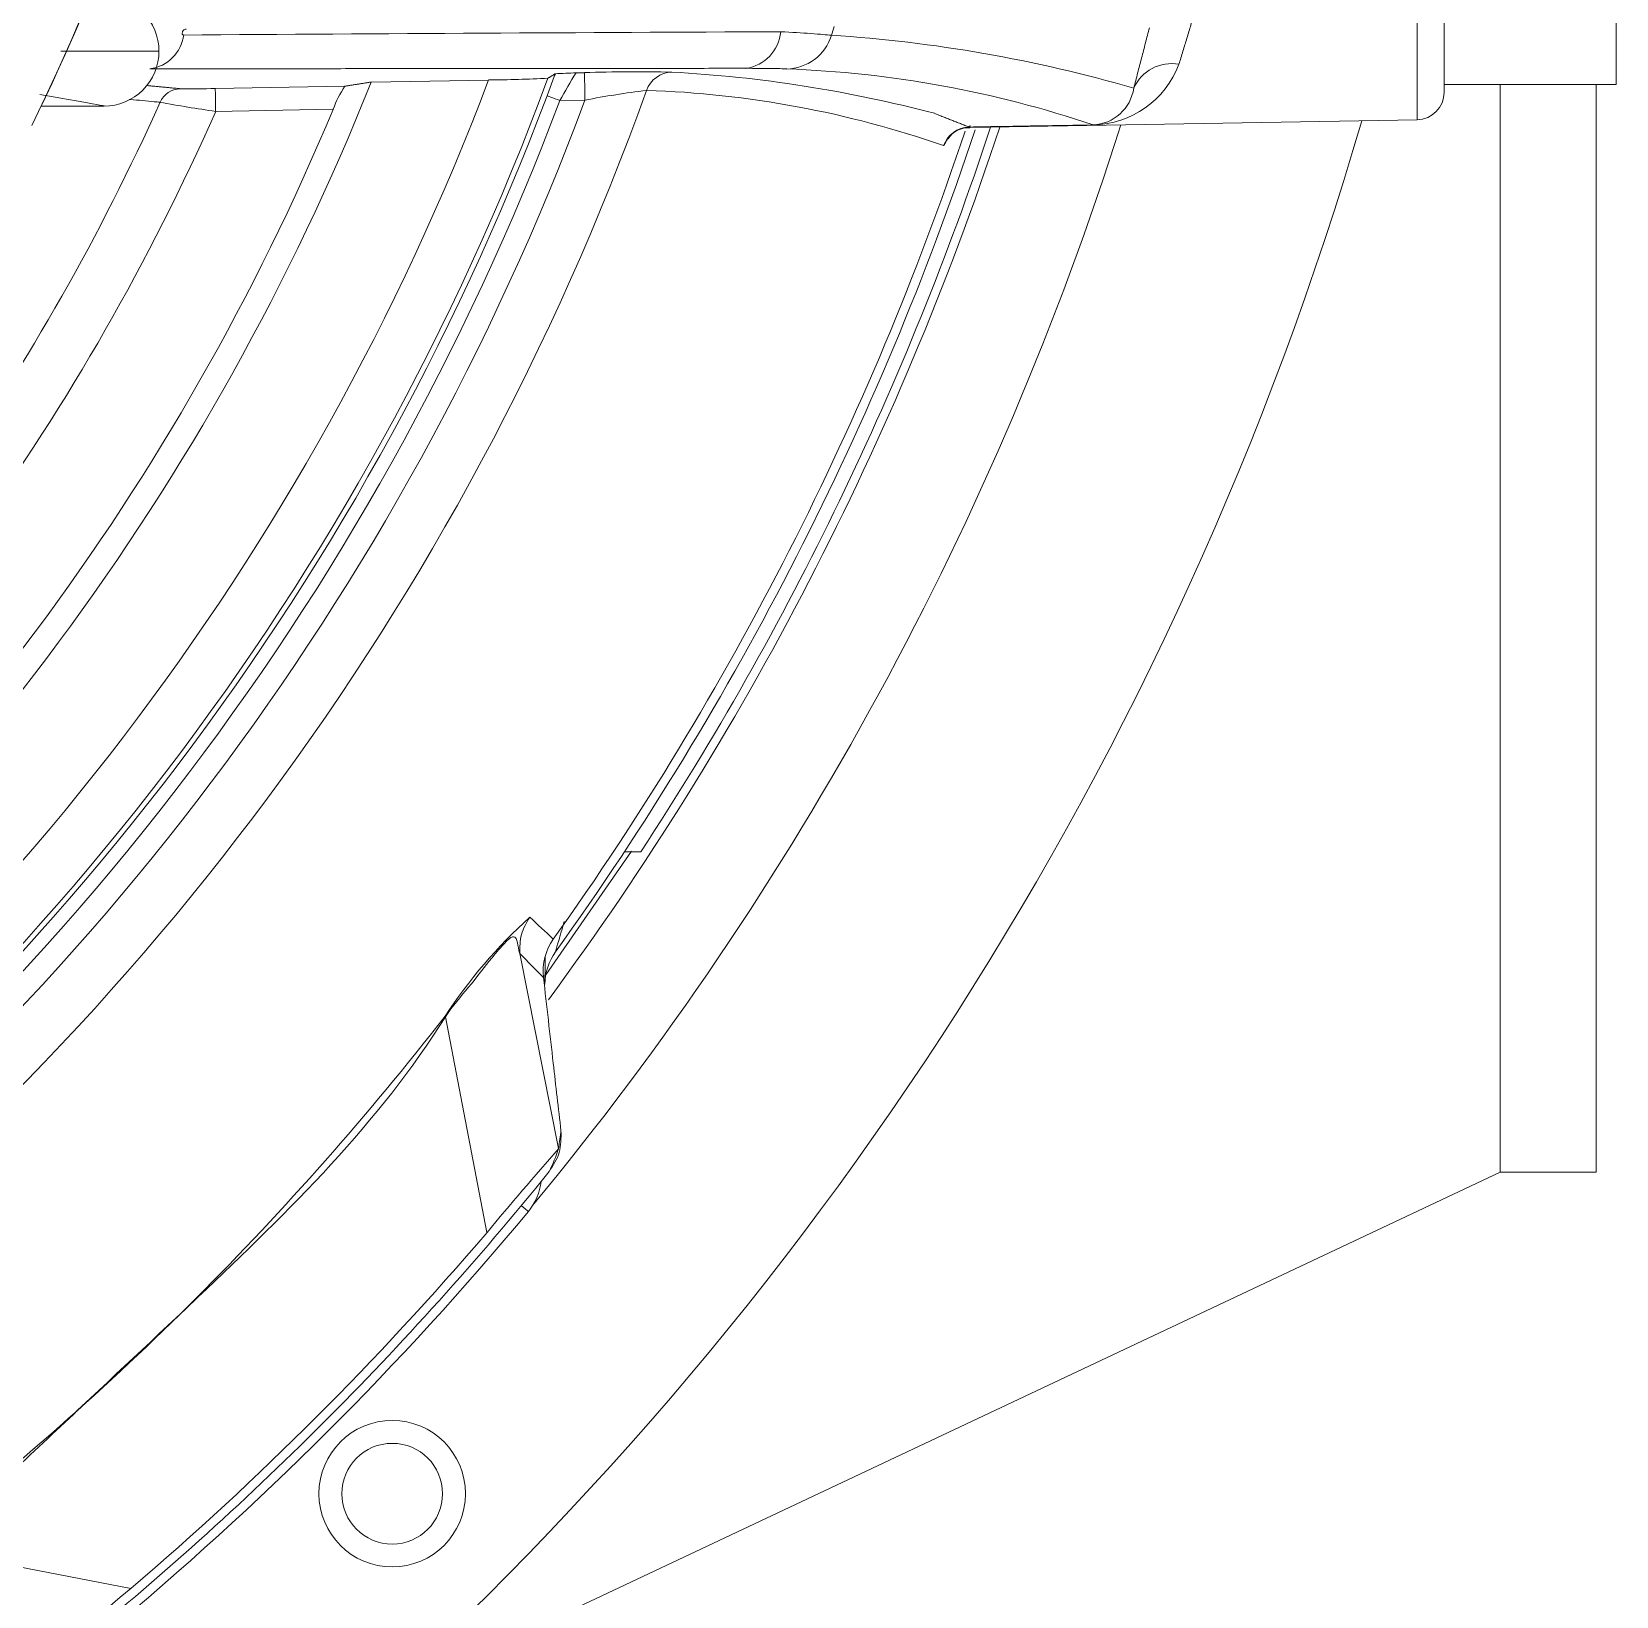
# Model space of a CAD drawing. Extents: x 7 to 113, y 1 to 87.
# Drawn here: x 109.13 to 110.861, y 34.155 to 35.864 of the extents above; entities that cross this region are included whole.
import ezdxf

# ---------------------------------------------------------------- set-up
doc = ezdxf.new("R2010")
doc.units = 0
doc.header["$MEASUREMENT"] = 0
doc.layers.add('OBJECT', color=7, linetype='CONTINUOUS')

msp = doc.modelspace()

# ---------------------------------------------------------------- linework, layer by layer
at = {"layer": 'OBJECT', "lineweight": 15}
for p, q in [((110.6727, 36.0256), (110.6727, 35.8093)), ((110.8607, 36.0256), (110.8607, 35.8062)), ((110.6432, 35.7677), (110.6432, 35.8879)), ((109.3307, 35.8018), (109.4722, 35.8043)), ((109.6292, 35.8111), (109.5009, 35.8089)), ((109.7247, 35.819), (109.7339, 35.8191)), ((110.6727, 35.8093), (110.6727, 35.7977)), ((110.6727, 35.8062), (110.8607, 35.8062)), ((110.7338, 35.8062), (110.7338, 34.6182)), ((110.8387, 34.6182), (110.8387, 35.8062)), ((109.7344, 35.7891), (109.707, 35.7887)), ((109.1406, 35.7826), (109.2092, 35.7826)), ((109.4594, 35.7791), (109.3311, 35.7768)), ((110.1552, 35.7592), (110.6432, 35.7677)), ((110.1322, 35.7498), (110.1307, 35.7466)), ((109.6916, 34.8339), (109.7851, 34.9688)), ((109.7955, 34.9682), (109.7775, 34.9682)), ((109.7056, 34.6439), (109.6632, 34.857)), ((109.6274, 34.5524), (109.5821, 34.788)), ((110.7338, 34.6182), (109.7144, 34.1374)), ((110.8387, 34.6182), (110.7338, 34.6182)), ((109.2385, 34.1635), (109.0029, 34.2088))]:
    msp.add_line(p, q, dxfattribs=at)
at = {"layer": 'OBJECT', "lineweight": 15, "flags": 128}
for points in [[(109.7344, 35.7891), (109.7343, 35.7949), (109.7342, 35.8005), (109.7341, 35.8057), (109.734, 35.8102), (109.734, 35.8139), (109.7339, 35.8167), (109.7339, 35.8185), (109.7339, 35.8191)], [(109.1391, 35.7952), (109.1622, 35.7913), (109.1787, 35.7884), (109.1895, 35.7865), (109.1967, 35.7852), (109.2013, 35.7843), (109.2043, 35.7838), (109.2062, 35.7834), (109.2074, 35.7831), (109.2082, 35.7829), (109.2087, 35.7828), (109.209, 35.7828), (109.2092, 35.7827), (109.2093, 35.7827), (109.2093, 35.7827), (109.2093, 35.7826), (109.2093, 35.7826), (109.2093, 35.7826), (109.2093, 35.7826), (109.2093, 35.7826), (109.2093, 35.7826), (109.2092, 35.7826), (109.2092, 35.7826), (109.2092, 35.7826), (109.2092, 35.7826), (109.2092, 35.7826), (109.2092, 35.7826), (109.2092, 35.7826), (109.2092, 35.7826)], [(109.3311, 35.7768), (109.3311, 35.7817), (109.331, 35.7863), (109.3309, 35.7906), (109.3308, 35.7944), (109.3308, 35.7975), (109.3307, 35.7998), (109.3307, 35.8013), (109.3307, 35.8018)], [(109.707, 35.7887), (109.7043, 35.7897), (109.7017, 35.7907), (109.6993, 35.7916), (109.6972, 35.7924), (109.6954, 35.793), (109.6941, 35.7935), (109.6933, 35.7938), (109.693, 35.7939)], [(109.6726, 34.5753), (109.6717, 34.5761), (109.6691, 34.5783), (109.6649, 34.5817)]]:
    msp.add_lwpolyline(points, dxfattribs=at)
at = {"layer": 'OBJECT', "lineweight": 15}
for radius in [0.08, 0.055]:
    msp.add_circle((109.5239, 34.267), radius, dxfattribs=at)
for centre, radius, start, end in [((106.9722, 36.8187), 2.3074, 332.557, 27.443), ((106.9722, 36.8187), 2.3128, 332.557, 27.443), ((106.9722, 36.8187), 2.4031, 333.8964, 26.1036), ((106.9722, 36.8187), 2.4032, 333.8964, 0), ((109.2092, 35.8426), 0.06, 359.9726, 90.0274), ((109.2535, 35.866), 0.0431, 277.8373, 352.3664), ((111.0506, -221.864), 257.7302, 90.245089, 90.390039), ((109.904, 35.8677), 0.0443, 278.0533, 355.0193), ((109.9536, 35.8754), 0.0523, 271.2391, 342.7678), ((106.9727, 36.8182), 3.1787, 342.4546, 342.636), ((109.9031, 34.3148), 1.5485, 73.8559, 86.2821), ((109.2092, 35.8426), 0.06, 269.9722, 0.0278), ((109.9123, 34.6441), 1.1799, 71.3634, 87.9389), ((110.2873, 35.8642), 0.1022, 271.1505, 339.412), ((110.3751, 35.7836), 0.0454, 79.9342, 155.8554), ((106.9727, 36.8182), 2.841, 306.0134, 339.2386), ((106.9727, 36.8182), 2.901, 305.4751, 339.7287), ((106.9727, 36.8182), 2.7223, 308.6592, 338.2371), ((109.569, 35.7397), 0.1164, 146.2766, 160.2113), ((109.6187, 37.2211), 1.41, 270.4306, 273.0649), ((109.7567, 34.7635), 1.0559, 91.7373, 92.9686), ((110.2724, 35.4785), 0.6449, 148.132, 151.2517), ((109.7909, 34.1122), 1.7079, 88.7144, 91.9149), ((109.8299, 35.7898), 0.0299, 91.2293, 160.5279), ((109.753, 34.3962), 1.4255, 75.2491, 86.9355), ((106.9727, 36.8182), 3.0068, 273.8025, 340.2009), ((106.9727, 36.8182), 2.9472, 273.9337, 339.5632), ((106.9727, 36.8182), 2.9067, 305.3048, 339.3669), ((106.9727, 36.8182), 2.9217, 305.3048, 339.3669), ((106.9727, 36.8182), 2.5186, 314.2236, 335.8244), ((109.2931, 35.7768), 0.0248, 91.2352, 156.2563), ((109.6172, 37.7167), 1.9609, 259.8124, 261.6115), ((109.3054, 36.8702), 1.0687, 269.3147, 271.3589), ((109.9171, 34.8487), 0.958, 96.9184, 100.997), ((109.7672, 34.7117), 1.0886, 70.75, 88.1815), ((110.2873, 35.8089), 0.0469, 272.5026, 351.7302), ((110.6427, 35.7977), 0.03, 271, 0), ((106.9727, 36.8182), 2.6951, 309.3168, 337.3213), ((106.9727, 36.8182), 2.5781, 312.4315, 336.1759), ((106.9727, 36.8182), 3.76, 279.0637, 343.7593), ((106.9727, 36.8182), 3.5095, 320.4101, 342.4857), ((106.9727, 36.8182), 3.3845, 323.5304, 341.7757), ((106.9727, 36.8182), 3.35, 324.4956, 341.4994), ((106.9727, 36.8182), 3.36, 324.3266, 341.585), ((106.9727, 36.8182), 3.375, 326.7599, 341.7193), ((110.1545, 35.7297), 0.03, 91.0255, 161.1077), ((110.1545, 35.7296), 0.03, 91.0074, 161.009), ((110.1529, 35.7329), 0.026, 85.716, 147.4777), ((110.2913, 35.762), 0.00191, 178.8578, 181.1422), ((110.0478, 34.4836), 0.557, 132.1333, 146.8225), ((103.5381, 28.3081), 9.0034, 46.81322, 47.0374), ((98.0212, 38.271), 12.1691, 343.71591, 343.87898), ((109.7487, 34.8378), 0.06, 144.4956, 186.5184), ((103.5329, 28.7379), 8.6616, 44.70475, 44.94763), ((109.7526, 34.8226), 0.062, 144.3266, 179), ((106.9725, 36.8185), 3.3058, 307.8845, 322.1155), ((109.6243, 34.8426), 0.069, 231.7332, 232.3272), ((112.9865, 31.7576), 4.3697, 138.6608, 140.239), ((109.5409, 34.6972), 0.1731, 333.086, 342.0796), ((106.9727, 36.8182), 3.5, 308.9328, 321.0672), ((109.6249, 34.615), 0.062, 320.2829, 353.5583), ((106.9727, 36.8182), 3.51, 309.6151, 320.2829), ((106.9727, 36.8182), 3.4902, 310.4808, 319.5192), ((112.1514, 30.6665), 4.5513, 129.7927, 131.308)]:
    msp.add_arc(centre, radius, start, end, dxfattribs=at)
for points in [[(110.4004, 35.8854), (110.383, 35.8283)], [(110.3337, 35.8022), (110.3508, 35.8681)], [(109.2692, 35.8426), (109.162, 35.8426)], [(109.9102, 35.8239), (109.2593, 35.8233)], [(109.2556, 35.8051), (109.2926, 35.8016)], [(109.5009, 35.8089), (109.4722, 35.8043)], [(109.7021, 35.818), (109.694, 35.8131)], [(110.116, 35.7747), (110.1539, 35.7597)], [(110.1539, 35.7597), (110.154, 35.7596)], [(110.154, 35.7596), (110.1551, 35.7615)], [(110.1322, 35.7498), (110.1261, 35.7394)], [(110.1261, 35.7394), (110.1261, 35.7394)], [(109.6632, 34.857), (109.6632, 34.857)], [(109.6911, 34.8531), (109.6906, 34.8237)], [(109.7056, 34.6439), (109.7082, 34.6633)]]:
    msp.add_open_spline(points, degree=1, dxfattribs=at)
for points, knots in [([(109.299, 35.8669), (109.2987, 35.8668), (109.2979, 35.8668), (109.2967, 35.8661), (109.2957, 35.865), (109.2951, 35.8641), (109.2947, 35.8632), (109.2945, 35.8624), (109.2945, 35.8616), (109.2948, 35.8609), (109.2953, 35.8604), (109.2959, 35.8603), (109.2961, 35.8603)], [0, 0, 0, 0, 0.111785, 0.308297, 0.405349, 0.512713, 0.582925, 0.649594, 0.723389, 0.79642, 0.884276, 1, 1, 1, 1]), ([(109.9482, 35.8639), (109.96, 35.8632), (109.9881, 35.8615), (109.9979, 35.8605), (110.0035, 35.86)], [0, 0, 0, 0, 0.422662, 1, 1, 1, 1]), ([(109.9547, 35.8232), (109.9502, 35.8234), (109.9423, 35.8238), (109.9198, 35.8238), (109.9102, 35.8239)], [0, 0, 0, 0, 0.576403, 1, 1, 1, 1]), ([(109.693, 35.7939), (109.695, 35.7994), (109.6982, 35.8078), (109.701, 35.8153), (109.7021, 35.818)], [0, 0, 0, 0, 0.637342, 1, 1, 1, 1]), ([(109.2704, 35.7868), (109.2682, 35.787), (109.2576, 35.788), (109.2463, 35.7891), (109.2371, 35.79), (109.2365, 35.79)], [0, 0, 0, 0, 0.189141, 0.945709, 1, 1, 1, 1]), ([(110.1539, 35.7597), (110.1793, 35.7602), (110.2245, 35.761), (110.2696, 35.7617), (110.2894, 35.7621)], [0, 0, 0, 0, 0.56264, 1, 1, 1, 1]), ([(110.2894, 35.762), (110.2544, 35.7614), (110.2092, 35.7606), (110.1641, 35.7598), (110.154, 35.7596)], [0, 0, 0, 0, 0.775376, 1, 1, 1, 1]), ([(109.6741, 34.8967), (109.6705, 34.8906), (109.6634, 34.8783), (109.6632, 34.8641), (109.6632, 34.857)], [0, 0, 0, 0, 0.500003, 1, 1, 1, 1]), ([(109.6632, 34.857), (109.6632, 34.857), (109.6632, 34.8573), (109.6607, 34.864), (109.6611, 34.8787), (109.6522, 34.8741), (109.6441, 34.8657), (109.6374, 34.8579), (109.6242, 34.8418), (109.6083, 34.8205), (109.5895, 34.7998), (109.5821, 34.788), (109.5821, 34.788)], [0, 0, 0, 0, 0.000008, 0.011236, 0.408405, 0.550964, 0.581775, 0.700643, 0.724686, 0.862389, 0.999991, 1, 1, 1, 1]), ([(109.6891, 34.831), (109.6926, 34.7997), (109.699, 34.7438), (109.7054, 34.6879), (109.7082, 34.6633)], [0, 0, 0, 0, 0.560001, 1, 1, 1, 1]), ([(109.5821, 34.788), (109.5821, 34.788), (109.5099, 34.6725), (109.361, 34.5265), (109.1616, 34.3412), (109.0614, 34.2448), (109.0029, 34.2088), (109.0029, 34.2088)], [0, 0, 0, 0, 0.000003, 0.497705, 0.748853, 0.999997, 1, 1, 1, 1]), ([(109.7082, 34.6633), (109.7083, 34.6552), (109.7085, 34.6391), (109.6997, 34.6256), (109.6953, 34.6188)], [0, 0, 0, 0, 0.499758, 1, 1, 1, 1])]:
    msp.add_open_spline(points, degree=3, knots=knots, dxfattribs=at)

doc.saveas('drawing.dxf')
